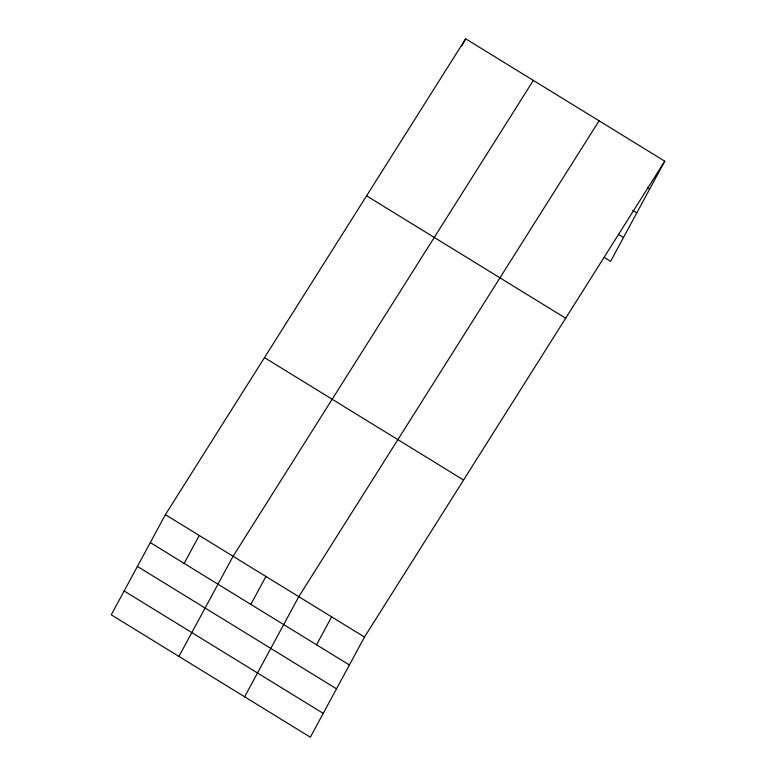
<?xml version="1.0" encoding="UTF-8"?>
<svg xmlns="http://www.w3.org/2000/svg" width="776" height="776" viewBox="0 0 776 776"><rect width="100%" height="100%" fill="white"/><g stroke="black" fill="none" stroke-linecap="round" stroke-linejoin="round"><path stroke-width="1.16" d="M165.395 514.672L111.249 614.815L310.342 737.2L364.487 637.067L664.751 161.185L465.658 38.8L165.395 514.672L364.487 637.067M461.749 46.036L465.658 38.8M184.145 563.395L199.238 535.479M178.936 656.418L233.081 556.285L533.355 80.413M250.842 604.397L265.935 576.481M244.634 696.809L298.779 596.676L599.053 120.804M316.54 644.778L331.633 616.872M664.751 161.185L610.605 261.328L604.446 257.545M647.611 187.84L649.658 189.101M632.663 210.412L636.776 212.934M618.365 234.333L623.497 237.495M366.573 195.833L565.665 318.228M264.48 357.639L463.573 480.024M150.301 542.589L349.394 664.974M137.41 566.422L336.503 688.807M124.131 590.972L323.223 713.367"/></g></svg>
